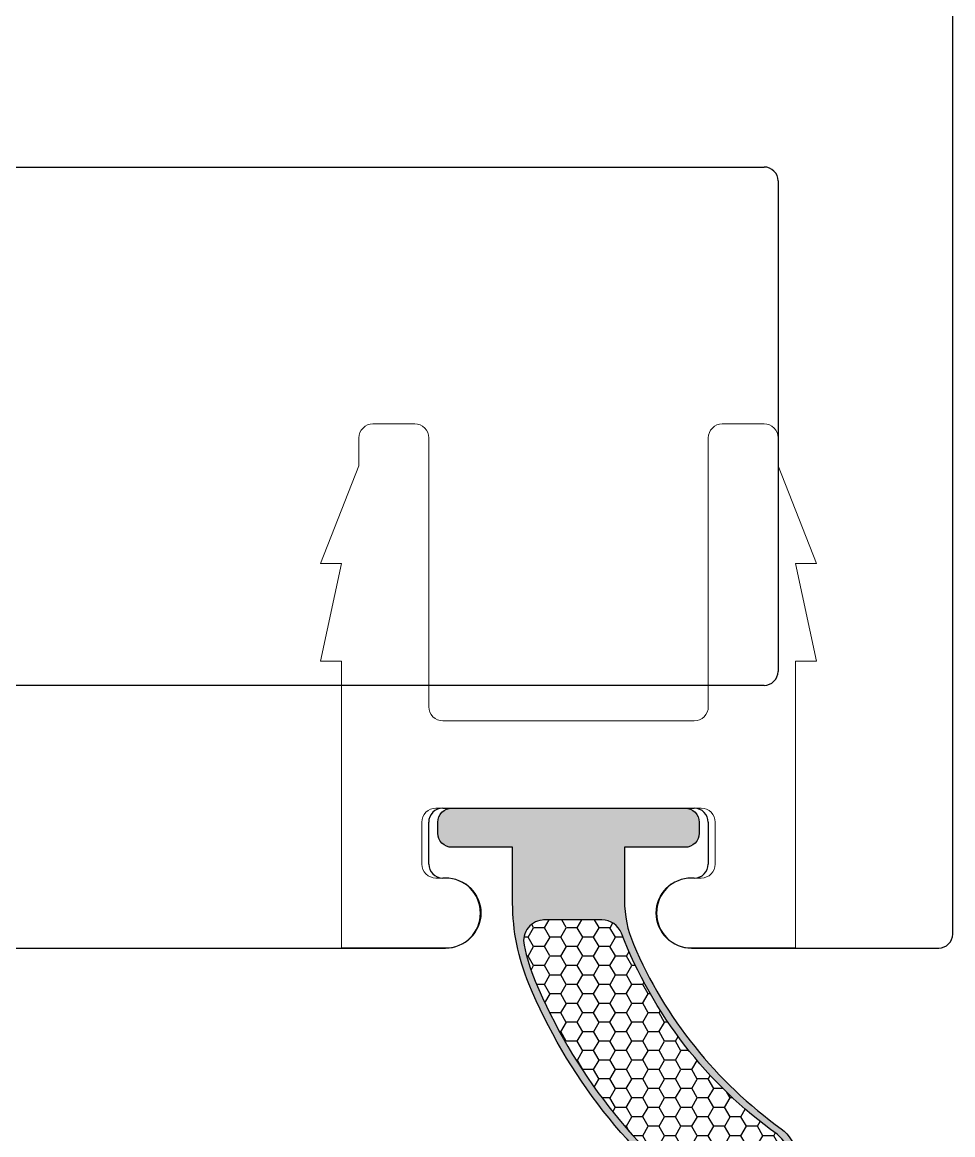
# Model space of a CAD drawing. Extents: x -82 to 113, y -82 to 93.
# Drawn here: x 8.738 to 9.404, y 75.648 to 76.444 of the extents above; entities that cross this region are included whole.
import ezdxf

# ---------------------------------------------------------------- set-up
doc = ezdxf.new("R2010")
doc.units = 0
doc.header["$MEASUREMENT"] = 0
doc.layers.get('0').update_dxf_attribs({"linetype": 'CONTINUOUS'})
for name, color, linetype in [('INERTIA', 7, 'CONTINUOUS'), ('Part', 7, 'CONTINUOUS'), ('VENT', 5, 'CONTINUOUS')]:
    doc.layers.add(name, color=color, linetype=linetype)

# ---------------------------------------------------------------- blocks, each defined once
blk = doc.blocks.new('25196')
h = blk.add_hatch(color=256)
h.dxf.hatch_style = 1
h.paths.add_polyline_path([(-0.0835, 0, 0.414214), (-0.0935, -0.01), (-0.0935, -0.018, 0.414214), (-0.0835, -0.028), (-0.04, -0.028), (-0.04, -0.05786), (-0.04, -0.06595, -0.10127), (-0.04643, -0.09737, -0.137313), (-0.15227, -0.22948, 1.008481), (-0.10048, -0.29044, 0.135242), (0.02844, -0.12572, 0.099129), (0.04, -0.06797), (0.04, -0.05786), (0.04, -0.028), (0.0835, -0.028, 0.414214), (0.0935, -0.018), (0.0935, -0.01, 0.414214), (0.0835, 0)])
h.paths.add_polyline_path([(0.01716, -0.08, -0.476976), (0.03183, -0.09812, -0.046479), (0.02382, -0.1238, -0.135368), (-0.10361, -0.28654, -1.008549), (-0.14921, -0.23343, 0.145575), (-0.03787, -0.08958, -0.309671), (-0.02388, -0.08), (-0.01786, -0.08)], flags=16)
h = blk.add_hatch()
h.set_pattern_fill('HONEY', color=256, scale=0.0625)
h.set_pattern_definition([(0, (45.462435, 20.431424), (0.01171875, 0.0067658235), [0.0078125, -0.015625]), (120, (45.462435, 20.431424), (-0.01171875, 0.0067658235), [0.0078125, -0.015625]), (60, (45.462435, 20.431424), (3e-18, 0.0135316469), [-0.015625, 0.0078125])])
h.paths.add_polyline_path([(-0.14921, -0.23343, 1.008549), (-0.10361, -0.28654, 0.135368), (0.02382, -0.1238, 0.046479), (0.03183, -0.09812, 0.476976), (0.01716, -0.08), (-0.01786, -0.08), (-0.02388, -0.08, 0.309671), (-0.03787, -0.08958, -0.145575)])
at = {"layer": 'Part'}
blk.add_lwpolyline([(-0.10048, -0.29044, 0.135242), (0.02844, -0.12572, 0.099129), (0.04, -0.06797), (0.04, -0.05786), (0.04, -0.028), (0.0835, -0.028, 0.414214), (0.0935, -0.018), (0.0935, -0.01, 0.414214), (0.0835, 0), (-0.0835, 0, 0.414214), (-0.0935, -0.01), (-0.0935, -0.018, 0.414214), (-0.0835, -0.028), (-0.04, -0.028), (-0.04, -0.05786), (-0.04, -0.06595, -0.10127), (-0.04643, -0.09737, -0.137313), (-0.15227, -0.22948, 1.008481)], format="xyb", close=True, dxfattribs=at)
blk.add_lwpolyline([(0.01719, -0.08, -0.476392), (0.03183, -0.09812, -0.046479), (0.02382, -0.1238, -0.135368), (-0.10361, -0.28654, -1.008549), (-0.14921, -0.23343, 0.145575), (-0.03787, -0.08958, -0.309671), (-0.02388, -0.08), (-0.01786, -0.08), (0.01786, -0.08)], format="xyb", dxfattribs=at)
blk = doc.blocks.new('3203-1_Sash_Component')
for p, q in [((0.124, 3.06399), (-0.053, 3.06399)), ((1.31899, 3.06398), (0.3, 3.06398)), ((-0.063, 3.05399), (-0.063, 0.00999)), ((0.149, 3.0389), (0.149, 3.03899)), ((0.122, 3.0139), (0.124, 3.0139)), ((0.3, 3.01386), (0.302, 3.01386)), ((0.112, 2.97393), (0.112, 3.0039)), ((0.312, 3.00386), (0.312, 2.97389)), ((0.302, 2.96393), (0.122, 2.96393)), ((0.072, 2.87599), (1.219, 2.87599)), ((0.062, 2.51498), (0.062, 2.86599)), ((1.219, 2.50515), (0.072, 2.50498))]:
    blk.add_line(p, q)
for centre, radius, start, end in [((-0.053, 3.05399), 0.01, 90, 180), ((0.124, 3.03899), 0.025, 360, 90), ((0.3, 3.03898), 0.025, 90, 180), ((0.124, 3.0389), 0.025, 270, 0), ((0.3, 3.03886), 0.025, 179.72556, 269.99953), ((0.122, 3.0039), 0.01, 90, 180), ((0.302, 3.00386), 0.01, 0, 90), ((0.122, 2.97393), 0.01, 180, 270), ((0.30207, 2.97386), 0.00993, 269.6042, 0.16391), ((0.072, 2.86599), 0.01, 90, 180), ((0.072, 2.51498), 0.01, 180, 270.00847)]:
    blk.add_arc(centre, radius, start, end)
blk = doc.blocks.new('3203_Sash_Assembly')
blk.add_blockref('3203-1_Sash_Component', (0, 0))

msp = doc.modelspace()

# ---------------------------------------------------------------- linework, layer by layer
at = {"layer": 'INERTIA', "color": 1, "lineweight": 20}
msp.add_lwpolyline([(9.22399, 75.83175, 0.414214), (9.23399, 75.84175), (9.23399, 75.87175, 0.414214), (9.22399, 75.88175), (9.03399, 75.88175, 0.414214), (9.02399, 75.87175), (9.02399, 75.84175, 0.414214), (9.03399, 75.83175), (9.04149, 75.83175, -1), (9.04149, 75.78175), (8.96649, 75.78175), (8.96649, 75.9869), (8.95149, 75.9869), (8.96649, 76.0569), (8.95149, 76.0569), (8.97899, 76.12675), (8.97899, 76.14675, -0.414214), (8.98899, 76.15675), (9.01899, 76.15675, -0.414214), (9.02899, 76.14675), (9.02899, 75.95425, 0.414214), (9.03899, 75.94425), (9.21899, 75.94425, 0.414214), (9.22899, 75.95425), (9.22899, 76.14675, -0.414214), (9.23899, 76.15675), (9.26899, 76.15675, -0.414214), (9.27899, 76.14675), (9.27899, 76.12675), (9.30649, 76.0569), (9.29149, 76.0569), (9.30649, 75.9869), (9.29149, 75.9869), (9.29149, 75.78175), (9.21649, 75.78175, -1), (9.21649, 75.83175)], format="xyb", close=True, dxfattribs=at)

# ---------------------------------------------------------------- block references
at = {"xscale": -1}
msp.add_blockref('25196', (9.129, 75.88176), dxfattribs=at)
at = {"layer": 'VENT', "rotation": 180}
msp.add_blockref('3203_Sash_Assembly', (9.34094, 78.84561), dxfattribs=at)

doc.saveas('drawing.dxf')
